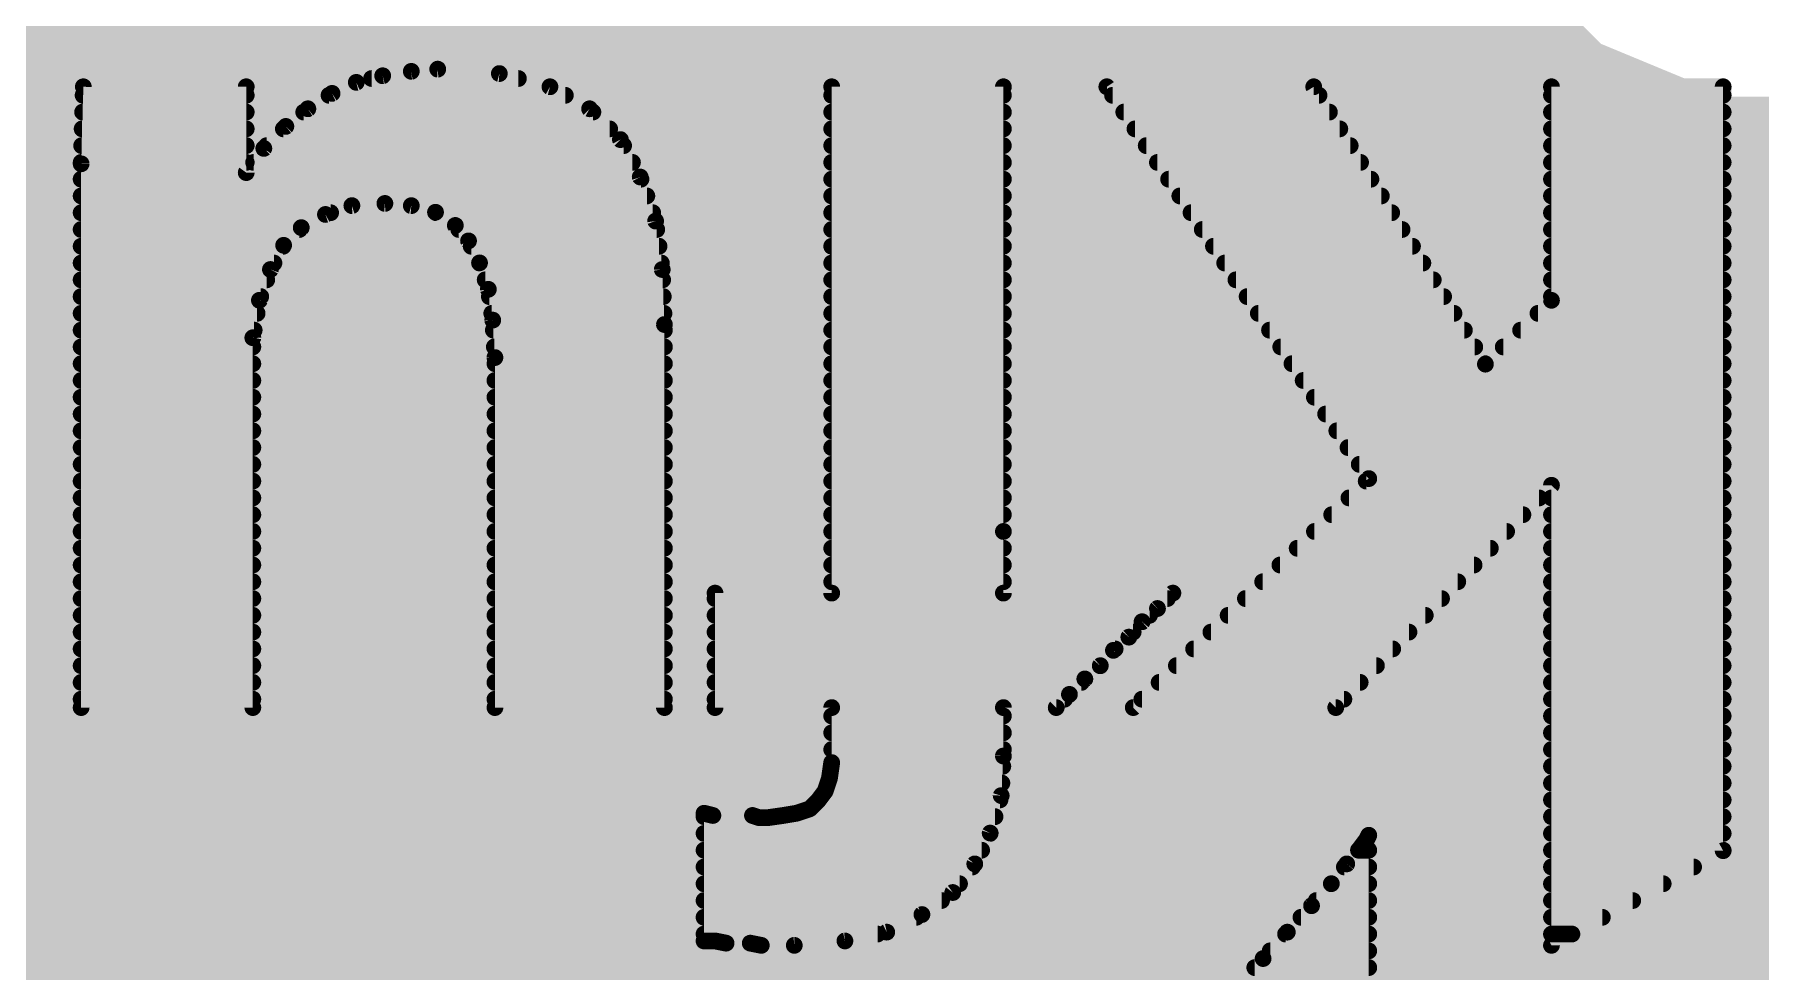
# Model space of a CAD drawing. Extents: x -16.5 to 33.1, y -17.8 to 72.5.
# Drawn here: x 8.5 to 16.34, y 9.94 to 14.2 of the extents above; entities that cross this region are included whole.
import ezdxf

# ---------------------------------------------------------------- set-up
doc = ezdxf.new("R2010")
doc.units = 0
doc.layers.add('1', color=22, linetype='CONTINUOUS')
doc.layers.add('21', color=7, linetype='CONTINUOUS')

msp = doc.modelspace()

# ---------------------------------------------------------------- linework, layer by layer
at = {"layer": '1', "const_width": 0.254}
for points in [[(15.0619, 14.5264), (15.5424, 14.0459)], [(6.6067, 14.224), (15.3643, 14.224)], [(15.5424, 14.0459), (16.1702, 13.7858)], [(6.2453, 13.97), (15.7256, 13.97)], [(16.1702, 13.7858), (16.8498, 13.7858)], [(0.5334, 13.716), (32.4866, 13.716)], [(0.5334, 13.462), (32.4866, 13.462)], [(0.5334, 13.208), (32.4866, 13.208)], [(0.5334, 12.954), (32.4866, 12.954)], [(0.5334, 12.7), (32.4866, 12.7)], [(0.5334, 12.446), (32.4866, 12.446)], [(0.5334, 12.192), (32.4866, 12.192)], [(0.5334, 11.938), (32.4866, 11.938)], [(0.5334, 11.684), (32.4866, 11.684)], [(0.5334, 11.43), (32.4866, 11.43)], [(0.5334, 11.176), (32.4866, 11.176)], [(0.5334, 10.922), (32.4866, 10.922)], [(0.5334, 10.668), (32.4866, 10.668)], [(0.5334, 10.414), (32.4866, 10.414)], [(0.5334, 10.16), (32.4866, 10.16)], [(0.5334, 9.906), (32.4866, 9.906)]]:
    msp.add_lwpolyline(points, dxfattribs=at)
at = {"layer": '1', "const_width": 0.127}
for points in [[(15.3643, 14.1605, 1), (15.3643, 14.2875)], [(15.5667, 14.1046, 1), (15.5181, 13.9872)], [(15.4975, 14.001, 1), (15.5873, 14.0908)], [(15.7256, 13.9065, 1), (15.7256, 14.0335)], [(16.1702, 13.8493, 1), (16.1702, 13.7224)], [(16.1459, 13.7272, 1), (16.1945, 13.8445)]]:
    msp.add_lwpolyline(points, format="xyb", dxfattribs=at)
at = {"layer": '21', "const_width": 0.0762}
for points in [[(9.9605, 13.978), (10.0805, 14.008)], [(10.0805, 14.008), (10.2105, 14.028)], [(10.2105, 14.028), (10.3305, 14.038)], [(10.3305, 14.038), (10.6105, 14.018)], [(10.6105, 14.018), (10.8405, 13.958)], [(8.7105, 13.608), (8.7205, 13.958)], [(8.7205, 13.958), (9.4605, 13.958)], [(9.4605, 13.958), (9.4605, 13.568)], [(9.7405, 13.858), (9.8505, 13.928)], [(9.8505, 13.928), (9.9605, 13.978)], [(10.6971, 13.9954), (10.0301, 13.9954)], [(10.8405, 13.958), (11.0205, 13.858)], [(12.1205, 11.658), (12.1205, 13.958)], [(12.1205, 13.958), (12.9005, 13.958)], [(12.9005, 13.958), (12.9005, 11.938)], [(14.5605, 12.178), (13.3705, 13.958)], [(13.3705, 13.958), (14.3105, 13.958)], [(14.3105, 13.958), (15.0905, 12.698)], [(15.3905, 12.988), (15.3905, 13.958)], [(15.3905, 13.958), (16.1705, 13.958)], [(16.1705, 13.958), (16.1705, 10.488)], [(9.4605, 13.843), (8.7172, 13.843)], [(9.4605, 13.9192), (8.7194, 13.9192)], [(9.6405, 13.778), (9.7405, 13.858)], [(11.0355, 13.843), (9.7218, 13.843)], [(10.9103, 13.9192), (9.8367, 13.9192)], [(11.0205, 13.858), (11.1605, 13.718)], [(12.9005, 13.9192), (12.1205, 13.9192)], [(12.9005, 13.843), (12.1205, 13.843)], [(14.3345, 13.9192), (13.3964, 13.9192)], [(14.3817, 13.843), (13.4474, 13.843)], [(16.1705, 13.9192), (15.3905, 13.9192)], [(16.1705, 13.843), (15.3905, 13.843)], [(9.4605, 13.7668), (8.715, 13.7668)], [(9.5405, 13.678), (9.6405, 13.778)], [(11.1117, 13.7668), (9.6293, 13.7668)], [(12.9005, 13.7668), (12.1205, 13.7668)], [(14.4289, 13.7668), (13.4983, 13.7668)], [(16.1705, 13.7668), (15.3905, 13.7668)], [(9.4605, 13.6906), (8.7129, 13.6906)], [(11.175, 13.6906), (9.5531, 13.6906)], [(11.1605, 13.718), (11.2505, 13.548)], [(12.9005, 13.6906), (12.1205, 13.6906)], [(14.476, 13.6906), (13.5493, 13.6906)], [(16.1705, 13.6906), (15.3905, 13.6906)], [(8.7105, 11.138), (8.7105, 13.608)], [(9.4605, 13.6144), (8.7107, 13.6144)], [(9.4605, 13.568), (9.5405, 13.678)], [(11.2153, 13.6144), (9.4942, 13.6144)], [(12.9005, 13.6144), (12.1205, 13.6144)], [(14.5232, 13.6144), (13.6002, 13.6144)], [(16.1705, 13.6144), (15.3905, 13.6144)], [(11.2539, 13.5382), (8.7105, 13.5382)], [(11.2505, 13.548), (11.3205, 13.348)], [(12.9005, 13.5382), (12.1205, 13.5382)], [(14.5704, 13.5382), (13.6512, 13.5382)], [(16.1705, 13.5382), (15.3905, 13.5382)], [(11.2806, 13.462), (8.7105, 13.462)], [(12.9005, 13.462), (12.1205, 13.462)], [(14.6175, 13.462), (13.7021, 13.462)], [(16.1705, 13.462), (15.3905, 13.462)], [(9.8439, 13.3858), (8.7105, 13.3858)], [(9.8205, 13.378), (9.7105, 13.318)], [(9.9405, 13.418), (9.8205, 13.378)], [(10.0905, 13.428), (9.9405, 13.418)], [(10.2105, 13.418), (10.0905, 13.428)], [(10.3205, 13.388), (10.2105, 13.418)], [(10.4105, 13.328), (10.3205, 13.388)], [(11.3073, 13.3858), (10.3238, 13.3858)], [(12.9005, 13.3858), (12.1205, 13.3858)], [(14.6647, 13.3858), (13.753, 13.3858)], [(16.1705, 13.3858), (15.3905, 13.3858)], [(9.7021, 13.3096), (8.7105, 13.3096)], [(9.7105, 13.318), (9.6305, 13.238)], [(10.4705, 13.258), (10.4105, 13.328)], [(11.3257, 13.3096), (10.4263, 13.3096)], [(11.3205, 13.348), (11.3505, 13.128)], [(12.9005, 13.3096), (12.1205, 13.3096)], [(14.7119, 13.3096), (13.804, 13.3096)], [(16.1705, 13.3096), (15.3905, 13.3096)], [(9.628, 13.2334), (8.7105, 13.2334)], [(9.6305, 13.238), (9.5705, 13.128)], [(10.5205, 13.158), (10.4705, 13.258)], [(11.3361, 13.2334), (10.4828, 13.2334)], [(12.9005, 13.2334), (12.1205, 13.2334)], [(14.7591, 13.2334), (13.8549, 13.2334)], [(16.1705, 13.2334), (15.3905, 13.2334)], [(9.5864, 13.1572), (8.7105, 13.1572)], [(10.5605, 13.038), (10.5205, 13.158)], [(11.3465, 13.1572), (10.5208, 13.1572)], [(12.9005, 13.1572), (12.1205, 13.1572)], [(14.8062, 13.1572), (13.9059, 13.1572)], [(16.1705, 13.1572), (15.3905, 13.1572)], [(9.5537, 13.081), (8.7105, 13.081)], [(9.5705, 13.128), (9.5205, 12.988)], [(11.3524, 13.081), (10.5462, 13.081)], [(11.3505, 13.128), (11.3605, 12.878)], [(12.9005, 13.081), (12.1205, 13.081)], [(14.8534, 13.081), (13.9568, 13.081)], [(16.1705, 13.081), (15.3905, 13.081)], [(9.5265, 13.0048), (8.7105, 13.0048)], [(9.5205, 12.988), (9.4905, 12.818)], [(10.5805, 12.898), (10.5605, 13.038)], [(11.3554, 13.0048), (10.5652, 13.0048)], [(12.9005, 13.0048), (12.1205, 13.0048)], [(14.9006, 13.0048), (14.0078, 13.0048)], [(15.0905, 12.698), (15.3905, 12.988)], [(16.1705, 13.0048), (15.3905, 13.0048)], [(9.51, 12.9286), (8.7105, 12.9286)], [(11.3585, 12.9286), (10.5761, 12.9286)], [(12.9005, 12.9286), (12.1205, 12.9286)], [(14.9477, 12.9286), (14.0587, 12.9286)], [(16.1705, 12.9286), (15.3291, 12.9286)], [(9.4966, 12.8524), (8.7105, 12.8524)], [(10.5905, 12.728), (10.5805, 12.898)], [(11.3605, 12.8524), (10.5832, 12.8524)], [(11.3605, 12.878), (11.3605, 11.138)], [(12.9005, 12.8524), (12.1205, 12.8524)], [(14.9949, 12.8524), (14.1096, 12.8524)], [(16.1705, 12.8524), (15.2502, 12.8524)], [(9.4905, 12.7762), (8.7105, 12.7762)], [(9.4905, 12.818), (9.4905, 11.138)], [(11.3605, 12.7762), (10.5877, 12.7762)], [(12.9005, 12.7762), (12.1205, 12.7762)], [(15.0421, 12.7762), (14.1606, 12.7762)], [(16.1705, 12.7762), (15.1714, 12.7762)], [(9.4905, 12.7), (8.7105, 12.7)], [(10.5905, 11.138), (10.5905, 12.728)], [(11.3605, 12.7), (10.5905, 12.7)], [(12.9005, 12.7), (12.1205, 12.7)], [(15.0893, 12.7), (14.2115, 12.7)], [(16.1705, 12.7), (15.0926, 12.7)], [(9.4905, 12.6238), (8.7105, 12.6238)], [(11.3605, 12.6238), (10.5905, 12.6238)], [(12.9005, 12.6238), (12.1205, 12.6238)], [(16.1705, 12.6238), (14.2625, 12.6238)], [(9.4905, 12.5476), (8.7105, 12.5476)], [(11.3605, 12.5476), (10.5905, 12.5476)], [(12.9005, 12.5476), (12.1205, 12.5476)], [(16.1705, 12.5476), (14.3134, 12.5476)], [(9.4905, 12.4714), (8.7105, 12.4714)], [(11.3605, 12.4714), (10.5905, 12.4714)], [(12.9005, 12.4714), (12.1205, 12.4714)], [(16.1705, 12.4714), (14.3644, 12.4714)], [(9.4905, 12.3952), (8.7105, 12.3952)], [(11.3605, 12.3952), (10.5905, 12.3952)], [(12.9005, 12.3952), (12.1205, 12.3952)], [(16.1705, 12.3952), (14.4153, 12.3952)], [(9.4905, 12.319), (8.7105, 12.319)], [(11.3605, 12.319), (10.5905, 12.319)], [(12.9005, 12.319), (12.1205, 12.319)], [(16.1705, 12.319), (14.4662, 12.319)], [(9.4905, 12.2428), (8.7105, 12.2428)], [(11.3605, 12.2428), (10.5905, 12.2428)], [(12.9005, 12.2428), (12.1205, 12.2428)], [(16.1705, 12.2428), (14.5172, 12.2428)], [(9.4905, 12.1666), (8.7105, 12.1666)], [(11.3605, 12.1666), (10.5905, 12.1666)], [(12.9005, 12.1666), (12.1205, 12.1666)], [(13.4905, 11.138), (14.5605, 12.178)], [(15.3905, 12.148), (14.4105, 11.138)], [(16.1705, 12.1666), (14.5488, 12.1666)], [(15.3905, 10.058), (15.3905, 12.148)], [(9.4905, 12.0904), (8.7105, 12.0904)], [(11.3605, 12.0904), (10.5905, 12.0904)], [(12.9005, 12.0904), (12.1205, 12.0904)], [(15.3346, 12.0904), (14.4704, 12.0904)], [(16.1705, 12.0904), (15.3905, 12.0904)], [(9.4905, 12.0142), (8.7105, 12.0142)], [(11.3605, 12.0142), (10.5905, 12.0142)], [(12.9005, 12.0142), (12.1205, 12.0142)], [(15.2607, 12.0142), (14.392, 12.0142)], [(16.1705, 12.0142), (15.3905, 12.0142)], [(9.4905, 11.938), (8.7105, 11.938)], [(11.3605, 11.938), (10.5905, 11.938)], [(12.9005, 11.938), (12.1205, 11.938)], [(12.9005, 11.938), (12.9005, 11.658)], [(15.1867, 11.938), (14.3136, 11.938)], [(16.1705, 11.938), (15.3905, 11.938)], [(9.4905, 11.8618), (8.7105, 11.8618)], [(11.3605, 11.8618), (10.5905, 11.8618)], [(12.9005, 11.8618), (12.1205, 11.8618)], [(15.1128, 11.8618), (14.2352, 11.8618)], [(16.1705, 11.8618), (15.3905, 11.8618)], [(9.4905, 11.7856), (8.7105, 11.7856)], [(11.3605, 11.7856), (10.5905, 11.7856)], [(12.9005, 11.7856), (12.1205, 11.7856)], [(15.0389, 11.7856), (14.1568, 11.7856)], [(16.1705, 11.7856), (15.3905, 11.7856)], [(9.4905, 11.7094), (8.7105, 11.7094)], [(11.3605, 11.7094), (10.5905, 11.7094)], [(11.5905, 11.138), (11.5905, 11.658)], [(11.5905, 11.658), (12.1205, 11.658)], [(12.9005, 11.7094), (12.1205, 11.7094)], [(12.9005, 11.658), (13.6705, 11.658)], [(13.6705, 11.658), (13.6005, 11.588)], [(14.9649, 11.7094), (14.0784, 11.7094)], [(16.1705, 11.7094), (15.3905, 11.7094)], [(9.4905, 11.6332), (8.7105, 11.6332)], [(11.3605, 11.6332), (10.5905, 11.6332)], [(13.6457, 11.6332), (11.5905, 11.6332)], [(13.6005, 11.588), (13.5305, 11.528)], [(14.891, 11.6332), (14, 11.6332)], [(16.1705, 11.6332), (15.3905, 11.6332)], [(9.4905, 11.557), (8.7105, 11.557)], [(11.3605, 11.557), (10.5905, 11.557)], [(13.5643, 11.557), (11.5905, 11.557)], [(13.5305, 11.528), (13.4705, 11.458)], [(14.8171, 11.557), (13.9216, 11.557)], [(16.1705, 11.557), (15.3905, 11.557)], [(9.4905, 11.4808), (8.7105, 11.4808)], [(11.3605, 11.4808), (10.5905, 11.4808)], [(13.49, 11.4808), (11.5905, 11.4808)], [(13.4705, 11.458), (13.4005, 11.398)], [(14.7431, 11.4808), (13.8432, 11.4808)], [(16.1705, 11.4808), (15.3905, 11.4808)], [(9.4905, 11.4046), (8.7105, 11.4046)], [(11.3605, 11.4046), (10.5905, 11.4046)], [(13.4082, 11.4046), (11.5905, 11.4046)], [(13.4005, 11.398), (13.3405, 11.328)], [(14.6692, 11.4046), (13.7648, 11.4046)], [(16.1705, 11.4046), (15.3905, 11.4046)], [(9.4905, 11.3284), (8.7105, 11.3284)], [(11.3605, 11.3284), (10.5905, 11.3284)], [(13.3408, 11.3284), (11.5905, 11.3284)], [(13.2705, 11.268), (13.2005, 11.198)], [(13.3405, 11.328), (13.2705, 11.268)], [(14.5952, 11.3284), (13.6864, 11.3284)], [(16.1705, 11.3284), (15.3905, 11.3284)], [(9.4905, 11.2522), (8.7105, 11.2522)], [(9.4905, 11.176), (8.7105, 11.176)], [(11.3605, 11.2522), (10.5905, 11.2522)], [(11.3605, 11.176), (10.5905, 11.176)], [(13.2547, 11.2522), (11.5905, 11.2522)], [(13.1785, 11.176), (11.5905, 11.176)], [(13.2005, 11.198), (13.1405, 11.138)], [(14.4474, 11.176), (13.5296, 11.176)], [(14.5213, 11.2522), (13.608, 11.2522)], [(16.1705, 11.2522), (15.3905, 11.2522)], [(16.1705, 11.176), (15.3905, 11.176)], [(9.4905, 11.138), (8.7105, 11.138)], [(11.3605, 11.138), (10.5905, 11.138)], [(12.1205, 11.138), (11.5905, 11.138)], [(12.1205, 10.888), (12.1205, 11.138)], [(12.9005, 11.0998), (12.1205, 11.0998)], [(13.1405, 11.138), (12.9005, 11.138)], [(12.9005, 11.138), (12.9005, 10.918)], [(14.4105, 11.138), (13.4905, 11.138)], [(16.1705, 11.0998), (15.3905, 11.0998)], [(12.9005, 11.0236), (12.1205, 11.0236)], [(16.1705, 11.0236), (15.3905, 11.0236)], [(12.9005, 10.9474), (12.1205, 10.9474)], [(16.1705, 10.9474), (15.3905, 10.9474)], [(12.1105, 10.818), (12.1205, 10.888)], [(12.8979, 10.8712), (12.1181, 10.8712)], [(12.9005, 10.918), (12.8905, 10.738)], [(16.1705, 10.8712), (15.3905, 10.8712)], [(12.0905, 10.758), (12.1105, 10.818)], [(12.8937, 10.795), (12.1028, 10.795)], [(16.1705, 10.795), (15.3905, 10.795)], [(12.0205, 10.678), (12.0605, 10.718)], [(12.0605, 10.718), (12.0905, 10.758)], [(12.8849, 10.7188), (12.0611, 10.7188)], [(12.8905, 10.738), (12.8405, 10.568)], [(16.1705, 10.7188), (15.3905, 10.7188)], [(11.5405, 10.078), (11.5405, 10.658)], [(11.5405, 10.658), (11.5805, 10.648)], [(11.7767, 10.6426), (11.5405, 10.6426)], [(11.5805, 10.648), (11.7605, 10.648)], [(11.7605, 10.648), (11.7905, 10.638)], [(11.7905, 10.638), (11.8305, 10.638)], [(11.8305, 10.638), (11.9005, 10.648)], [(12.8624, 10.6426), (11.8627, 10.6426)], [(11.9005, 10.648), (11.9605, 10.658)], [(11.9605, 10.658), (12.0205, 10.678)], [(16.1705, 10.6426), (15.3905, 10.6426)], [(12.8397, 10.5664), (11.5405, 10.5664)], [(12.8405, 10.568), (12.7705, 10.428)], [(14.5605, 10.558), (14.5505, 10.538)], [(14.5605, 7.798), (14.5605, 10.558)], [(16.1705, 10.5664), (15.3905, 10.5664)], [(12.8016, 10.4902), (11.5405, 10.4902)], [(14.5205, 10.498), (14.4605, 10.428)], [(14.5605, 10.4902), (14.5138, 10.4902)], [(14.5505, 10.538), (14.5205, 10.498)], [(16.1705, 10.4902), (15.3905, 10.4902)], [(16.1705, 10.488), (15.3905, 10.058)], [(12.7597, 10.414), (11.5405, 10.414)], [(12.7705, 10.428), (12.6705, 10.298)], [(14.4605, 10.428), (14.3905, 10.338)], [(14.5605, 10.414), (14.4496, 10.414)], [(16.0363, 10.414), (15.3905, 10.414)], [(12.7011, 10.3378), (11.5405, 10.3378)], [(14.3905, 10.338), (14.3005, 10.238)], [(14.5605, 10.3378), (14.3903, 10.3378)], [(15.898, 10.3378), (15.3905, 10.3378)], [(12.6195, 10.2616), (11.5405, 10.2616)], [(12.6705, 10.298), (12.5305, 10.198)], [(14.3005, 10.238), (14.1905, 10.118)], [(14.5605, 10.2616), (14.3217, 10.2616)], [(15.7598, 10.2616), (15.3905, 10.2616)], [(12.5053, 10.1854), (11.5405, 10.1854)], [(12.5305, 10.198), (12.3705, 10.118)], [(14.5605, 10.1854), (14.2523, 10.1854)], [(15.6216, 10.1854), (15.3905, 10.1854)], [(12.3287, 10.1092), (11.5405, 10.1092)], [(11.5905, 10.078), (11.5405, 10.078)], [(11.6405, 10.068), (11.5905, 10.078)], [(12.1805, 10.078), (11.9505, 10.058)], [(12.3705, 10.118), (12.1805, 10.078)], [(14.1905, 10.118), (14.0805, 9.998)], [(14.5605, 10.1092), (14.1824, 10.1092)], [(15.4834, 10.1092), (15.3905, 10.1092)], [(11.7505, 10.068), (11.6405, 10.068)], [(11.8005, 10.058), (11.7505, 10.068)], [(11.9505, 10.058), (11.8005, 10.058)], [(14.5605, 10.033), (14.1126, 10.033)], [(14.0805, 9.998), (13.9605, 9.868)], [(14.5605, 9.9568), (14.0425, 9.9568)]]:
    msp.add_lwpolyline(points, dxfattribs=at)
at = {"layer": '21', "const_width": 0.0381}
for points in [[(10.0776, 14.0268, 1), (10.0834, 13.9892)], [(10.0851, 13.9895, 1), (10.0759, 14.0265)], [(10.2089, 14.047, 1), (10.2121, 14.009)], [(10.2134, 14.0092, 1), (10.2076, 14.0468)], [(10.3319, 14.057, 1), (10.3291, 14.019)], [(10.3321, 14.019, 1), (10.3289, 14.057)], [(10.6153, 14.0364, 1), (10.6057, 13.9996)], [(10.6091, 13.999, 1), (10.6119, 14.037)], [(8.7205, 13.9771, 1), (8.7205, 13.939)], [(8.7395, 13.9575, 1), (8.7015, 13.9585)], [(9.4795, 13.958, 1), (9.4414, 13.958)], [(9.4605, 13.939, 1), (9.4605, 13.9771)], [(9.8426, 13.9453, 1), (9.8584, 13.9107)], [(9.8607, 13.9119, 1), (9.8403, 13.9441)], [(9.9559, 13.9965, 1), (9.9651, 13.9595)], [(9.9684, 13.9607, 1), (9.9526, 13.9953)], [(10.0301, 14.0145, 1), (10.0301, 13.9764)], [(10.6971, 13.9764, 1), (10.6971, 14.0145)], [(10.8498, 13.9747, 1), (10.8312, 13.9413)], [(10.8357, 13.9396, 1), (10.8453, 13.9764)], [(12.1395, 13.958, 1), (12.1014, 13.958)], [(12.1205, 13.9771, 1), (12.1205, 13.939)], [(12.9196, 13.958, 1), (12.8815, 13.958)], [(12.9005, 13.939, 1), (12.9005, 13.9771)], [(13.3705, 13.9771, 1), (13.3705, 13.939)], [(13.3863, 13.9686, 1), (13.3547, 13.9474)], [(14.3267, 13.968, 1), (14.2943, 13.948)], [(14.3105, 13.939, 1), (14.3105, 13.9771)], [(15.3905, 13.9771, 1), (15.3905, 13.939)], [(15.4096, 13.958, 1), (15.3715, 13.958)], [(16.1896, 13.958, 1), (16.1515, 13.958)], [(16.1705, 13.939, 1), (16.1705, 13.9771)], [(8.7172, 13.862, 1), (8.7172, 13.8239)], [(8.7194, 13.9383, 1), (8.7194, 13.9002)], [(9.4605, 13.9002, 1), (9.4605, 13.9383)], [(9.4605, 13.8239, 1), (9.4605, 13.862)], [(9.7218, 13.862, 1), (9.7218, 13.8239)], [(9.7303, 13.8741, 1), (9.7507, 13.8419)], [(9.7524, 13.8431, 1), (9.7286, 13.8729)], [(9.8367, 13.9383, 1), (9.8367, 13.9002)], [(10.9103, 13.9002, 1), (10.9103, 13.9383)], [(11.034, 13.8715, 1), (11.007, 13.8445)], [(11.0112, 13.8413, 1), (11.0298, 13.8747)], [(11.0355, 13.8239, 1), (11.0355, 13.862)], [(12.1205, 13.9383, 1), (12.1205, 13.9002)], [(12.1205, 13.862, 1), (12.1205, 13.8239)], [(12.9005, 13.9002, 1), (12.9005, 13.9383)], [(12.9005, 13.8239, 1), (12.9005, 13.862)], [(13.3964, 13.9383, 1), (13.3964, 13.9002)], [(13.4474, 13.862, 1), (13.4474, 13.8239)], [(14.3345, 13.9002, 1), (14.3345, 13.9383)], [(14.3817, 13.8239, 1), (14.3817, 13.862)], [(15.3905, 13.9383, 1), (15.3905, 13.9002)], [(15.3905, 13.862, 1), (15.3905, 13.8239)], [(16.1705, 13.9002, 1), (16.1705, 13.9383)], [(16.1705, 13.8239, 1), (16.1705, 13.862)], [(8.715, 13.7858, 1), (8.715, 13.7477)], [(9.4605, 13.7477, 1), (9.4605, 13.7858)], [(9.6293, 13.7858, 1), (9.6293, 13.7477)], [(9.6286, 13.7929, 1), (9.6524, 13.7631)], [(9.654, 13.7645, 1), (9.627, 13.7915)], [(11.1117, 13.7477, 1), (11.1117, 13.7858)], [(12.1205, 13.7858, 1), (12.1205, 13.7477)], [(12.9005, 13.7477, 1), (12.9005, 13.7858)], [(13.4983, 13.7858, 1), (13.4983, 13.7477)], [(14.4289, 13.7477, 1), (14.4289, 13.7858)], [(15.3905, 13.7858, 1), (15.3905, 13.7477)], [(16.1705, 13.7477, 1), (16.1705, 13.7858)], [(8.7129, 13.7096, 1), (8.7129, 13.6715)], [(9.4605, 13.6715, 1), (9.4605, 13.7096)], [(9.5531, 13.7096, 1), (9.5531, 13.6715)], [(11.1773, 13.7269, 1), (11.1437, 13.7091)], [(11.147, 13.7045, 1), (11.174, 13.7315)], [(11.175, 13.6715, 1), (11.175, 13.7096)], [(12.1205, 13.7096, 1), (12.1205, 13.6715)], [(12.9005, 13.6715, 1), (12.9005, 13.7096)], [(13.5493, 13.7096, 1), (13.5493, 13.6715)], [(14.476, 13.6715, 1), (14.476, 13.7096)], [(15.3905, 13.7096, 1), (15.3905, 13.6715)], [(16.1705, 13.6715, 1), (16.1705, 13.7096)], [(8.7295, 13.608, 1), (8.6914, 13.608)], [(8.7107, 13.6334, 1), (8.7107, 13.5953)], [(9.4605, 13.5953, 1), (9.4605, 13.6334)], [(9.4942, 13.6334, 1), (9.4942, 13.5953)], [(9.527, 13.6915, 1), (9.554, 13.6645)], [(9.5559, 13.6668, 1), (9.5251, 13.6892)], [(11.2153, 13.5953, 1), (11.2153, 13.6334)], [(12.1205, 13.6334, 1), (12.1205, 13.5953)], [(12.9005, 13.5953, 1), (12.9005, 13.6334)], [(13.6002, 13.6334, 1), (13.6002, 13.5953)], [(14.5232, 13.5953, 1), (14.5232, 13.6334)], [(15.3905, 13.6334, 1), (15.3905, 13.5953)], [(16.1705, 13.5953, 1), (16.1705, 13.6334)], [(8.6915, 13.6085, 1), (8.7295, 13.6075)], [(8.7105, 13.5572, 1), (8.7105, 13.5191)], [(9.4414, 13.568, 1), (9.4795, 13.568)], [(9.4451, 13.5792, 1), (9.4759, 13.5568)], [(11.2685, 13.5543, 1), (11.2325, 13.5417)], [(11.2337, 13.5391, 1), (11.2673, 13.5569)], [(11.2539, 13.5191, 1), (11.2539, 13.5572)], [(12.1205, 13.5572, 1), (12.1205, 13.5191)], [(12.9005, 13.5191, 1), (12.9005, 13.5572)], [(13.6512, 13.5572, 1), (13.6512, 13.5191)], [(14.5704, 13.5191, 1), (14.5704, 13.5572)], [(15.3905, 13.5572, 1), (15.3905, 13.5191)], [(16.1705, 13.5191, 1), (16.1705, 13.5572)], [(8.7105, 13.4811, 1), (8.7105, 13.443)], [(11.2806, 13.443, 1), (11.2806, 13.4811)], [(12.1205, 13.4811, 1), (12.1205, 13.443)], [(12.9005, 13.443, 1), (12.9005, 13.4811)], [(13.7021, 13.4811, 1), (13.7021, 13.443)], [(14.6175, 13.443, 1), (14.6175, 13.4811)], [(15.3905, 13.4811, 1), (15.3905, 13.443)], [(16.1705, 13.443, 1), (16.1705, 13.4811)], [(8.7105, 13.4049, 1), (8.7105, 13.3668)], [(9.8145, 13.3961, 1), (9.8265, 13.3599)], [(9.8296, 13.3613, 1), (9.8114, 13.3947)], [(9.8439, 13.3668, 1), (9.8439, 13.4049)], [(9.9392, 13.437, 1), (9.9418, 13.399)], [(9.9465, 13.3999, 1), (9.9345, 13.4361)], [(10.0921, 13.447, 1), (10.0889, 13.409)], [(10.0918, 13.409, 1), (10.0892, 13.447)], [(10.2155, 13.4364, 1), (10.2055, 13.3996)], [(10.2089, 13.399, 1), (10.2121, 13.437)], [(10.3311, 13.4039, 1), (10.3099, 13.3721)], [(10.3238, 13.4049, 1), (10.3238, 13.3668)], [(10.3155, 13.3696, 1), (10.3255, 13.4064)], [(11.3073, 13.3668, 1), (11.3073, 13.4049)], [(12.1205, 13.4049, 1), (12.1205, 13.3668)], [(12.9005, 13.3668, 1), (12.9005, 13.4049)], [(13.753, 13.4049, 1), (13.753, 13.3668)], [(14.6647, 13.3668, 1), (14.6647, 13.4049)], [(15.3905, 13.4049, 1), (15.3905, 13.3668)], [(16.1705, 13.3668, 1), (16.1705, 13.4049)], [(8.7105, 13.3287, 1), (8.7105, 13.2906)], [(9.7014, 13.3347, 1), (9.7196, 13.3013)], [(9.724, 13.3045, 1), (9.697, 13.3315)], [(9.7021, 13.2906, 1), (9.7021, 13.3287)], [(10.425, 13.3404, 1), (10.396, 13.3156)], [(10.3999, 13.3121, 1), (10.4211, 13.3439)], [(10.4263, 13.3287, 1), (10.4263, 13.2906)], [(11.3394, 13.3506, 1), (11.3016, 13.3454)], [(11.3025, 13.3417, 1), (11.3385, 13.3543)], [(11.3257, 13.2906, 1), (11.3257, 13.3287)], [(12.1205, 13.3287, 1), (12.1205, 13.2906)], [(12.9005, 13.2906, 1), (12.9005, 13.3287)], [(13.804, 13.3287, 1), (13.804, 13.2906)], [(14.7119, 13.2906, 1), (14.7119, 13.3287)], [(15.3905, 13.3287, 1), (15.3905, 13.2906)], [(16.1705, 13.2906, 1), (16.1705, 13.3287)], [(8.7105, 13.2525, 1), (8.7105, 13.2144)], [(9.617, 13.2515, 1), (9.644, 13.2245)], [(9.6472, 13.2289, 1), (9.6138, 13.2471)], [(9.628, 13.2144, 1), (9.628, 13.2525)], [(10.4875, 13.2665, 1), (10.4535, 13.2495)], [(10.456, 13.2456, 1), (10.485, 13.2704)], [(10.4828, 13.2525, 1), (10.4828, 13.2144)], [(11.3361, 13.2144, 1), (11.3361, 13.2525)], [(12.1205, 13.2525, 1), (12.1205, 13.2144)], [(12.9005, 13.2144, 1), (12.9005, 13.2525)], [(13.8549, 13.2525, 1), (13.8549, 13.2144)], [(14.7591, 13.2144, 1), (14.7591, 13.2525)], [(15.3905, 13.2525, 1), (15.3905, 13.2144)], [(16.1705, 13.2144, 1), (16.1705, 13.2525)], [(8.7105, 13.1763, 1), (8.7105, 13.1382)], [(9.5864, 13.1382, 1), (9.5864, 13.1763)], [(10.5386, 13.164, 1), (10.5024, 13.152)], [(10.5208, 13.1763, 1), (10.5208, 13.1382)], [(10.5035, 13.1495, 1), (10.5375, 13.1665)], [(11.3465, 13.1382, 1), (11.3465, 13.1763)], [(12.1205, 13.1763, 1), (12.1205, 13.1382)], [(12.9005, 13.1382, 1), (12.9005, 13.1763)], [(13.9059, 13.1763, 1), (13.9059, 13.1382)], [(14.8062, 13.1382, 1), (14.8062, 13.1763)], [(15.3905, 13.1763, 1), (15.3905, 13.1382)], [(16.1705, 13.1382, 1), (16.1705, 13.1763)], [(8.7105, 13.1001, 1), (8.7105, 13.062)], [(9.5538, 13.1371, 1), (9.5872, 13.1189)], [(9.5884, 13.1216, 1), (9.5526, 13.1344)], [(9.5537, 13.062, 1), (9.5537, 13.1001)], [(10.5462, 13.1001, 1), (10.5462, 13.062)], [(11.3695, 13.1288, 1), (11.3315, 13.1272)], [(11.3316, 13.1254, 1), (11.3694, 13.1306)], [(11.3524, 13.062, 1), (11.3524, 13.1001)], [(12.1205, 13.1001, 1), (12.1205, 13.062)], [(12.9005, 13.062, 1), (12.9005, 13.1001)], [(13.9568, 13.1001, 1), (13.9568, 13.062)], [(14.8534, 13.062, 1), (14.8534, 13.1001)], [(15.3905, 13.1001, 1), (15.3905, 13.062)], [(16.1705, 13.062, 1), (16.1705, 13.1001)], [(8.7105, 13.0239, 1), (8.7105, 12.9858)], [(9.5393, 12.9847, 1), (9.5017, 12.9913)], [(9.5265, 12.9858, 1), (9.5265, 13.0239)], [(10.5794, 13.0407, 1), (10.5416, 13.0353)], [(10.5424, 13.032, 1), (10.5786, 13.044)], [(10.5652, 13.0239, 1), (10.5652, 12.9858)], [(11.3554, 12.9858, 1), (11.3554, 13.0239)], [(12.1205, 13.0239, 1), (12.1205, 12.9858)], [(12.9005, 12.9858, 1), (12.9005, 13.0239)], [(14.0078, 13.0239, 1), (14.0078, 12.9858)], [(14.9006, 12.9858, 1), (14.9006, 13.0239)], [(15.3905, 13.0239, 1), (15.3905, 12.9858)], [(15.4037, 12.9743, 1), (15.3773, 13.0017)], [(16.1705, 12.9858, 1), (16.1705, 13.0239)], [(8.7105, 12.9477, 1), (8.7105, 12.9096)], [(9.5026, 12.9944, 1), (9.5384, 12.9816)], [(9.51, 12.9096, 1), (9.51, 12.9477)], [(10.5761, 12.9477, 1), (10.5761, 12.9096)], [(11.3585, 12.9096, 1), (11.3585, 12.9477)], [(12.1205, 12.9477, 1), (12.1205, 12.9096)], [(12.9005, 12.9096, 1), (12.9005, 12.9477)], [(14.0587, 12.9477, 1), (14.0587, 12.9096)], [(14.9477, 12.9096, 1), (14.9477, 12.9477)], [(15.3291, 12.9477, 1), (15.3291, 12.9096)], [(15.3715, 12.988, 1), (15.4096, 12.988)], [(16.1705, 12.9096, 1), (16.1705, 12.9477)], [(8.7105, 12.8715, 1), (8.7105, 12.8334)], [(9.4966, 12.8334, 1), (9.4966, 12.8715)], [(10.5995, 12.8991, 1), (10.5615, 12.8969)], [(10.5616, 12.8953, 1), (10.5994, 12.9007)], [(10.5832, 12.8715, 1), (10.5832, 12.8334)], [(11.3796, 12.878, 1), (11.3415, 12.878)], [(11.3415, 12.8772, 1), (11.3795, 12.8788)], [(11.3605, 12.8334, 1), (11.3605, 12.8715)], [(12.1205, 12.8715, 1), (12.1205, 12.8334)], [(12.9005, 12.8334, 1), (12.9005, 12.8715)], [(14.1096, 12.8715, 1), (14.1096, 12.8334)], [(14.9949, 12.8334, 1), (14.9949, 12.8715)], [(15.2502, 12.8715, 1), (15.2502, 12.8334)], [(16.1705, 12.8334, 1), (16.1705, 12.8715)], [(8.7105, 12.7953, 1), (8.7105, 12.7572)], [(9.4717, 12.8213, 1), (9.5093, 12.8147)], [(9.5096, 12.818, 1), (9.4715, 12.818)], [(9.4905, 12.7572, 1), (9.4905, 12.7953)], [(10.5877, 12.7953, 1), (10.5877, 12.7572)], [(11.3605, 12.7572, 1), (11.3605, 12.7953)], [(12.1205, 12.7953, 1), (12.1205, 12.7572)], [(12.9005, 12.7572, 1), (12.9005, 12.7953)], [(14.1606, 12.7953, 1), (14.1606, 12.7572)], [(15.0421, 12.7572, 1), (15.0421, 12.7953)], [(15.1714, 12.7953, 1), (15.1714, 12.7572)], [(16.1705, 12.7572, 1), (16.1705, 12.7953)], [(8.7105, 12.7191, 1), (8.7105, 12.681)], [(9.4905, 12.681, 1), (9.4905, 12.7191)], [(10.5905, 12.7191, 1), (10.5905, 12.681)], [(10.6096, 12.728, 1), (10.5715, 12.728)], [(10.5715, 12.7269, 1), (10.6095, 12.7291)], [(11.3605, 12.681, 1), (11.3605, 12.7191)], [(12.1205, 12.7191, 1), (12.1205, 12.681)], [(12.9005, 12.681, 1), (12.9005, 12.7191)], [(14.2115, 12.7191, 1), (14.2115, 12.681)], [(15.0773, 12.7117, 1), (15.1037, 12.6843)], [(15.0926, 12.7191, 1), (15.0926, 12.681)], [(15.0743, 12.688, 1), (15.1067, 12.708)], [(15.0893, 12.681, 1), (15.0893, 12.7191)], [(16.1705, 12.681, 1), (16.1705, 12.7191)], [(8.7105, 12.6429, 1), (8.7105, 12.6048)], [(9.4905, 12.6048, 1), (9.4905, 12.6429)], [(10.5905, 12.6429, 1), (10.5905, 12.6048)], [(11.3605, 12.6048, 1), (11.3605, 12.6429)], [(12.1205, 12.6429, 1), (12.1205, 12.6048)], [(12.9005, 12.6048, 1), (12.9005, 12.6429)], [(14.2625, 12.6429, 1), (14.2625, 12.6048)], [(16.1705, 12.6048, 1), (16.1705, 12.6429)], [(8.7105, 12.5667, 1), (8.7105, 12.5286)], [(9.4905, 12.5286, 1), (9.4905, 12.5667)], [(10.5905, 12.5667, 1), (10.5905, 12.5286)], [(11.3605, 12.5286, 1), (11.3605, 12.5667)], [(12.1205, 12.5667, 1), (12.1205, 12.5286)], [(12.9005, 12.5286, 1), (12.9005, 12.5667)], [(14.3134, 12.5667, 1), (14.3134, 12.5286)], [(16.1705, 12.5286, 1), (16.1705, 12.5667)], [(8.7105, 12.4905, 1), (8.7105, 12.4524)], [(9.4905, 12.4524, 1), (9.4905, 12.4905)], [(10.5905, 12.4905, 1), (10.5905, 12.4524)], [(11.3605, 12.4524, 1), (11.3605, 12.4905)], [(12.1205, 12.4905, 1), (12.1205, 12.4524)], [(12.9005, 12.4524, 1), (12.9005, 12.4905)], [(14.3644, 12.4905, 1), (14.3644, 12.4524)], [(16.1705, 12.4524, 1), (16.1705, 12.4905)], [(8.7105, 12.4143, 1), (8.7105, 12.3762)], [(9.4905, 12.3762, 1), (9.4905, 12.4143)], [(10.5905, 12.4143, 1), (10.5905, 12.3762)], [(11.3605, 12.3762, 1), (11.3605, 12.4143)], [(12.1205, 12.4143, 1), (12.1205, 12.3762)], [(12.9005, 12.3762, 1), (12.9005, 12.4143)], [(14.4153, 12.4143, 1), (14.4153, 12.3762)], [(16.1705, 12.3762, 1), (16.1705, 12.4143)], [(8.7105, 12.3381, 1), (8.7105, 12.3)], [(9.4905, 12.3, 1), (9.4905, 12.3381)], [(10.5905, 12.3381, 1), (10.5905, 12.3)], [(11.3605, 12.3, 1), (11.3605, 12.3381)], [(12.1205, 12.3381, 1), (12.1205, 12.3)], [(12.9005, 12.3, 1), (12.9005, 12.3381)], [(14.4662, 12.3381, 1), (14.4662, 12.3)], [(16.1705, 12.3, 1), (16.1705, 12.3381)], [(8.7105, 12.2619, 1), (8.7105, 12.2238)], [(9.4905, 12.2238, 1), (9.4905, 12.2619)], [(10.5905, 12.2619, 1), (10.5905, 12.2238)], [(11.3605, 12.2238, 1), (11.3605, 12.2619)], [(12.1205, 12.2619, 1), (12.1205, 12.2238)], [(12.9005, 12.2238, 1), (12.9005, 12.2619)], [(14.5172, 12.2619, 1), (14.5172, 12.2238)], [(16.1705, 12.2238, 1), (16.1705, 12.2619)], [(8.7105, 12.1857, 1), (8.7105, 12.1476)], [(9.4905, 12.1476, 1), (9.4905, 12.1857)], [(10.5905, 12.1857, 1), (10.5905, 12.1476)], [(11.3605, 12.1476, 1), (11.3605, 12.1857)], [(12.1205, 12.1857, 1), (12.1205, 12.1476)], [(12.9005, 12.1476, 1), (12.9005, 12.1857)], [(14.5488, 12.1857, 1), (14.5488, 12.1476)], [(14.5447, 12.1674, 1), (14.5763, 12.1886)], [(14.5738, 12.1643, 1), (14.5472, 12.1917)], [(15.4096, 12.148, 1), (15.3715, 12.148)], [(15.4042, 12.1347, 1), (15.3768, 12.1613)], [(16.1705, 12.1476, 1), (16.1705, 12.1857)], [(8.7105, 12.1095, 1), (8.7105, 12.0714)], [(9.4905, 12.0714, 1), (9.4905, 12.1095)], [(10.5905, 12.1095, 1), (10.5905, 12.0714)], [(11.3605, 12.0714, 1), (11.3605, 12.1095)], [(12.1205, 12.1095, 1), (12.1205, 12.0714)], [(12.9005, 12.0714, 1), (12.9005, 12.1095)], [(14.4704, 12.1095, 1), (14.4704, 12.0714)], [(15.3346, 12.0714, 1), (15.3346, 12.1095)], [(15.3905, 12.1095, 1), (15.3905, 12.0714)], [(16.1705, 12.0714, 1), (16.1705, 12.1095)], [(8.7105, 12.0333, 1), (8.7105, 11.9952)], [(9.4905, 11.9952, 1), (9.4905, 12.0333)], [(10.5905, 12.0333, 1), (10.5905, 11.9952)], [(11.3605, 11.9952, 1), (11.3605, 12.0333)], [(12.1205, 12.0333, 1), (12.1205, 11.9952)], [(12.9005, 11.9952, 1), (12.9005, 12.0333)], [(14.392, 12.0333, 1), (14.392, 11.9952)], [(15.2607, 11.9952, 1), (15.2607, 12.0333)], [(15.3905, 12.0333, 1), (15.3905, 11.9952)], [(16.1705, 11.9952, 1), (16.1705, 12.0333)], [(8.7105, 11.9571, 1), (8.7105, 11.919)], [(9.4905, 11.919, 1), (9.4905, 11.9571)], [(10.5905, 11.9571, 1), (10.5905, 11.919)], [(11.3605, 11.919, 1), (11.3605, 11.9571)], [(12.1205, 11.9571, 1), (12.1205, 11.919)], [(12.9196, 11.938, 1), (12.8815, 11.938)], [(12.8815, 11.938, 1), (12.9196, 11.938)], [(12.9005, 11.919, 1), (12.9005, 11.9571)], [(14.3136, 11.9571, 1), (14.3136, 11.919)], [(15.1867, 11.919, 1), (15.1867, 11.9571)], [(15.3905, 11.9571, 1), (15.3905, 11.919)], [(16.1705, 11.919, 1), (16.1705, 11.9571)], [(8.7105, 11.8809, 1), (8.7105, 11.8428)], [(9.4905, 11.8428, 1), (9.4905, 11.8809)], [(10.5905, 11.8809, 1), (10.5905, 11.8428)], [(11.3605, 11.8428, 1), (11.3605, 11.8809)], [(12.1205, 11.8809, 1), (12.1205, 11.8428)], [(12.9005, 11.8428, 1), (12.9005, 11.8809)], [(14.2352, 11.8809, 1), (14.2352, 11.8428)], [(15.1128, 11.8428, 1), (15.1128, 11.8809)], [(15.3905, 11.8809, 1), (15.3905, 11.8428)], [(16.1705, 11.8428, 1), (16.1705, 11.8809)], [(8.7105, 11.8047, 1), (8.7105, 11.7666)], [(9.4905, 11.7666, 1), (9.4905, 11.8047)], [(10.5905, 11.8047, 1), (10.5905, 11.7666)], [(11.3605, 11.7666, 1), (11.3605, 11.8047)], [(12.1205, 11.8047, 1), (12.1205, 11.7666)], [(12.9005, 11.7666, 1), (12.9005, 11.8047)], [(14.1568, 11.8047, 1), (14.1568, 11.7666)], [(15.0389, 11.7666, 1), (15.0389, 11.8047)], [(15.3905, 11.8047, 1), (15.3905, 11.7666)], [(16.1705, 11.7666, 1), (16.1705, 11.8047)], [(8.7105, 11.7285, 1), (8.7105, 11.6904)], [(9.4905, 11.6904, 1), (9.4905, 11.7285)], [(10.5905, 11.7285, 1), (10.5905, 11.6904)], [(11.3605, 11.6904, 1), (11.3605, 11.7285)], [(11.5905, 11.6771, 1), (11.5905, 11.639)], [(11.6096, 11.658, 1), (11.5715, 11.658)], [(12.1205, 11.7285, 1), (12.1205, 11.6904)], [(12.1205, 11.639, 1), (12.1205, 11.6771)], [(12.9005, 11.6771, 1), (12.9005, 11.639)], [(12.9005, 11.6904, 1), (12.9005, 11.7285)], [(13.684, 11.6445, 1), (13.657, 11.6715)], [(13.6705, 11.639, 1), (13.6705, 11.6771)], [(14.0784, 11.7285, 1), (14.0784, 11.6904)], [(14.9649, 11.6904, 1), (14.9649, 11.7285)], [(15.3905, 11.7285, 1), (15.3905, 11.6904)], [(16.1705, 11.6904, 1), (16.1705, 11.7285)], [(8.7105, 11.6523, 1), (8.7105, 11.6142)], [(9.4905, 11.6142, 1), (9.4905, 11.6523)], [(10.5905, 11.6523, 1), (10.5905, 11.6142)], [(11.3605, 11.6142, 1), (11.3605, 11.6523)], [(11.5905, 11.6523, 1), (11.5905, 11.6142)], [(12.1014, 11.658, 1), (12.1395, 11.658)], [(12.8815, 11.658, 1), (12.9196, 11.658)], [(13.587, 11.6015, 1), (13.614, 11.5745)], [(13.6129, 11.5735, 1), (13.5881, 11.6025)], [(13.6457, 11.6142, 1), (13.6457, 11.6523)], [(14, 11.6523, 1), (14, 11.6142)], [(14.891, 11.6142, 1), (14.891, 11.6523)], [(15.3905, 11.6523, 1), (15.3905, 11.6142)], [(16.1705, 11.6142, 1), (16.1705, 11.6523)], [(8.7105, 11.5761, 1), (8.7105, 11.538)], [(9.4905, 11.538, 1), (9.4905, 11.5761)], [(10.5905, 11.5761, 1), (10.5905, 11.538)], [(11.3605, 11.538, 1), (11.3605, 11.5761)], [(11.5905, 11.5761, 1), (11.5905, 11.538)], [(13.5181, 11.5425, 1), (13.5429, 11.5135)], [(13.545, 11.5156, 1), (13.516, 11.5404)], [(13.5643, 11.538, 1), (13.5643, 11.5761)], [(13.9216, 11.5761, 1), (13.9216, 11.538)], [(14.8171, 11.538, 1), (14.8171, 11.5761)], [(15.3905, 11.5761, 1), (15.3905, 11.538)], [(16.1705, 11.538, 1), (16.1705, 11.5761)], [(8.7105, 11.4999, 1), (8.7105, 11.4618)], [(9.4905, 11.4618, 1), (9.4905, 11.4999)], [(10.5905, 11.4999, 1), (10.5905, 11.4618)], [(11.3605, 11.4618, 1), (11.3605, 11.4999)], [(11.5905, 11.4999, 1), (11.5905, 11.4618)], [(13.456, 11.4704, 1), (13.485, 11.4456)], [(13.4829, 11.4435, 1), (13.4581, 11.4725)], [(13.49, 11.4618, 1), (13.49, 11.4999)], [(13.8432, 11.4999, 1), (13.8432, 11.4618)], [(14.7431, 11.4618, 1), (14.7431, 11.4999)], [(15.3905, 11.4999, 1), (15.3905, 11.4618)], [(16.1705, 11.4618, 1), (16.1705, 11.4999)], [(8.7105, 11.4237, 1), (8.7105, 11.3856)], [(9.4905, 11.3856, 1), (9.4905, 11.4237)], [(10.5905, 11.4237, 1), (10.5905, 11.3856)], [(11.3605, 11.3856, 1), (11.3605, 11.4237)], [(11.5905, 11.4237, 1), (11.5905, 11.3856)], [(13.3881, 11.4125, 1), (13.4129, 11.3835)], [(13.415, 11.3856, 1), (13.386, 11.4104)], [(13.4082, 11.3856, 1), (13.4082, 11.4237)], [(13.7648, 11.4237, 1), (13.7648, 11.3856)], [(14.6692, 11.3856, 1), (14.6692, 11.4237)], [(15.3905, 11.4237, 1), (15.3905, 11.3856)], [(16.1705, 11.3856, 1), (16.1705, 11.4237)], [(8.7105, 11.3475, 1), (8.7105, 11.3094)], [(9.4905, 11.3094, 1), (9.4905, 11.3475)], [(10.5905, 11.3475, 1), (10.5905, 11.3094)], [(11.3605, 11.3094, 1), (11.3605, 11.3475)], [(11.5905, 11.3475, 1), (11.5905, 11.3094)], [(13.2581, 11.2825, 1), (13.2829, 11.2535)], [(13.284, 11.2545, 1), (13.257, 11.2815)], [(13.326, 11.3404, 1), (13.355, 11.3156)], [(13.3529, 11.3135, 1), (13.3281, 11.3425)], [(13.3408, 11.3094, 1), (13.3408, 11.3475)], [(13.6864, 11.3475, 1), (13.6864, 11.3094)], [(14.5952, 11.3094, 1), (14.5952, 11.3475)], [(15.3905, 11.3475, 1), (15.3905, 11.3094)], [(16.1705, 11.3094, 1), (16.1705, 11.3475)], [(8.7105, 11.2713, 1), (8.7105, 11.2332)], [(8.7105, 11.1951, 1), (8.7105, 11.157)], [(9.4905, 11.2332, 1), (9.4905, 11.2713)], [(9.4905, 11.157, 1), (9.4905, 11.1951)], [(10.5905, 11.2713, 1), (10.5905, 11.2332)], [(10.5905, 11.1951, 1), (10.5905, 11.157)], [(11.3605, 11.2332, 1), (11.3605, 11.2713)], [(11.3605, 11.157, 1), (11.3605, 11.1951)], [(11.5905, 11.2713, 1), (11.5905, 11.2332)], [(11.5905, 11.1951, 1), (11.5905, 11.157)], [(13.1785, 11.157, 1), (13.1785, 11.1951)], [(13.187, 11.2115, 1), (13.214, 11.1845)], [(13.214, 11.1845, 1), (13.187, 11.2115)], [(13.2547, 11.2332, 1), (13.2547, 11.2713)], [(13.5296, 11.1951, 1), (13.5296, 11.157)], [(13.608, 11.2713, 1), (13.608, 11.2332)], [(14.4474, 11.157, 1), (14.4474, 11.1951)], [(14.5213, 11.2332, 1), (14.5213, 11.2713)], [(15.3905, 11.2713, 1), (15.3905, 11.2332)], [(15.3905, 11.1951, 1), (15.3905, 11.157)], [(16.1705, 11.2332, 1), (16.1705, 11.2713)], [(16.1705, 11.157, 1), (16.1705, 11.1951)], [(8.6914, 11.138, 1), (8.7295, 11.138)], [(8.7105, 11.157, 1), (8.7105, 11.1189)], [(9.4715, 11.138, 1), (9.5096, 11.138)], [(9.4905, 11.1189, 1), (9.4905, 11.157)], [(10.5905, 11.157, 1), (10.5905, 11.1189)], [(10.5715, 11.138, 1), (10.6096, 11.138)], [(11.3415, 11.138, 1), (11.3796, 11.138)], [(11.3605, 11.1189, 1), (11.3605, 11.157)], [(11.5905, 11.157, 1), (11.5905, 11.1189)], [(11.5715, 11.138, 1), (11.6096, 11.138)], [(12.1395, 11.138, 1), (12.1014, 11.138)], [(12.1205, 11.1189, 1), (12.1205, 11.0808)], [(12.1205, 11.1189, 1), (12.1205, 11.157)], [(12.9005, 11.157, 1), (12.9005, 11.1189)], [(12.9196, 11.138, 1), (12.8815, 11.138)], [(12.9005, 11.0808, 1), (12.9005, 11.1189)], [(13.127, 11.1515, 1), (13.154, 11.1245)], [(13.1405, 11.1189, 1), (13.1405, 11.157)], [(13.4905, 11.157, 1), (13.4905, 11.1189)], [(13.4772, 11.1517, 1), (13.5038, 11.1243)], [(14.3968, 11.1513, 1), (14.4242, 11.1247)], [(14.4105, 11.1189, 1), (14.4105, 11.157)], [(15.3905, 11.1189, 1), (15.3905, 11.0808)], [(16.1705, 11.0808, 1), (16.1705, 11.1189)], [(12.1205, 11.0427, 1), (12.1205, 11.0046)], [(12.9005, 11.0046, 1), (12.9005, 11.0427)], [(15.3905, 11.0427, 1), (15.3905, 11.0046)], [(16.1705, 11.0046, 1), (16.1705, 11.0427)], [(12.1205, 10.9665, 1), (12.1205, 10.9284)], [(12.9005, 10.9284, 1), (12.9005, 10.9665)], [(15.3905, 10.9665, 1), (15.3905, 10.9284)], [(16.1705, 10.9284, 1), (16.1705, 10.9665)], [(12.1181, 10.8902, 1), (12.1181, 10.8521)], [(12.1014, 10.888, 1), (12.1395, 10.888)], [(12.1394, 10.8853, 1), (12.1016, 10.8907)], [(12.9195, 10.9169, 1), (12.8815, 10.9191)], [(12.8815, 10.918, 1), (12.9196, 10.918)], [(12.8979, 10.8521, 1), (12.8979, 10.8902)], [(15.3905, 10.8902, 1), (15.3905, 10.8521)], [(16.1705, 10.8521, 1), (16.1705, 10.8902)], [(12.1028, 10.814, 1), (12.1028, 10.7759)], [(12.0916, 10.8207, 1), (12.1294, 10.8153)], [(12.1286, 10.812, 1), (12.0924, 10.824)], [(12.8937, 10.7759, 1), (12.8937, 10.814)], [(15.3905, 10.814, 1), (15.3905, 10.7759)], [(16.1705, 10.7759, 1), (16.1705, 10.814)], [(12.0453, 10.7294, 1), (12.0757, 10.7066)], [(12.0611, 10.7378, 1), (12.0611, 10.6997)], [(12.074, 10.7045, 1), (12.047, 10.7315)], [(12.0724, 10.764, 1), (12.1086, 10.752)], [(12.1057, 10.7466, 1), (12.0753, 10.7694)], [(12.8715, 10.7391, 1), (12.9095, 10.7369)], [(12.9088, 10.7326, 1), (12.8722, 10.7434)], [(12.8849, 10.6997, 1), (12.8849, 10.7378)], [(15.3905, 10.7378, 1), (15.3905, 10.6997)], [(16.1705, 10.6997, 1), (16.1705, 10.7378)], [(11.5595, 10.658, 1), (11.5214, 10.658)], [(11.5451, 10.6765, 1), (11.5359, 10.6395)], [(11.5405, 10.6616, 1), (11.5405, 10.6235)], [(11.5805, 10.667, 1), (11.5805, 10.6289)], [(11.5759, 10.6295, 1), (11.5851, 10.6665)], [(11.7665, 10.6661, 1), (11.7545, 10.6299)], [(11.7605, 10.6289, 1), (11.7605, 10.667)], [(11.7905, 10.657, 1), (11.7905, 10.6189)], [(11.7767, 10.6235, 1), (11.7767, 10.6616)], [(11.7845, 10.6199, 1), (11.7965, 10.6561)], [(11.8278, 10.6569, 1), (11.8332, 10.6191)], [(11.8305, 10.6189, 1), (11.8305, 10.657)], [(11.8627, 10.6616, 1), (11.8627, 10.6235)], [(11.8974, 10.6668, 1), (11.9036, 10.6292)], [(11.9032, 10.6291, 1), (11.8978, 10.6669)], [(11.9545, 10.6761, 1), (11.9665, 10.6399)], [(11.9636, 10.6392, 1), (11.9574, 10.6768)], [(12.007, 10.6915, 1), (12.034, 10.6645)], [(12.0265, 10.6599, 1), (12.0145, 10.6961)], [(12.8624, 10.6235, 1), (12.8624, 10.6616)], [(15.3905, 10.6616, 1), (15.3905, 10.6235)], [(16.1705, 10.6235, 1), (16.1705, 10.6616)], [(11.5405, 10.5854, 1), (11.5405, 10.5473)], [(12.8222, 10.5734, 1), (12.8588, 10.5626)], [(12.8575, 10.5595, 1), (12.8235, 10.5765)], [(12.8397, 10.5473, 1), (12.8397, 10.5854)], [(14.5796, 10.558, 1), (14.5415, 10.558)], [(14.5775, 10.5495, 1), (14.5435, 10.5665)], [(15.3905, 10.5854, 1), (15.3905, 10.5473)], [(16.1705, 10.5473, 1), (16.1705, 10.5854)], [(11.5405, 10.5092, 1), (11.5405, 10.4711)], [(12.8016, 10.4711, 1), (12.8016, 10.5092)], [(14.5138, 10.5092, 1), (14.5138, 10.4711)], [(14.5053, 10.5094, 1), (14.5357, 10.4866)], [(14.535, 10.4856, 1), (14.506, 10.5104)], [(14.5335, 10.5465, 1), (14.5675, 10.5295)], [(14.5657, 10.5266, 1), (14.5353, 10.5494)], [(14.5605, 10.4711, 1), (14.5605, 10.5092)], [(15.3905, 10.5092, 1), (15.3905, 10.4711)], [(16.1797, 10.4713, 1), (16.1613, 10.5047)], [(16.1705, 10.4711, 1), (16.1705, 10.5092)], [(11.5405, 10.433, 1), (11.5405, 10.3949)], [(12.7535, 10.4365, 1), (12.7875, 10.4195)], [(12.7856, 10.4164, 1), (12.7554, 10.4396)], [(12.7597, 10.3949, 1), (12.7597, 10.433)], [(14.4496, 10.433, 1), (14.4496, 10.3949)], [(14.446, 10.4404, 1), (14.475, 10.4156)], [(14.4755, 10.4163, 1), (14.4455, 10.4397)], [(14.5605, 10.3949, 1), (14.5605, 10.433)], [(15.3905, 10.433, 1), (15.3905, 10.3949)], [(16.0363, 10.3949, 1), (16.0363, 10.433)], [(16.1515, 10.488, 1), (16.1896, 10.488)], [(11.5405, 10.3568, 1), (11.5405, 10.3187)], [(12.7011, 10.3187, 1), (12.7011, 10.3568)], [(14.3903, 10.3568, 1), (14.3903, 10.3187)], [(14.3755, 10.3497, 1), (14.4055, 10.3263)], [(14.4047, 10.3253, 1), (14.3763, 10.3507)], [(14.5605, 10.3187, 1), (14.5605, 10.3568)], [(15.3905, 10.3568, 1), (15.3905, 10.3187)], [(15.898, 10.3187, 1), (15.898, 10.3568)], [(11.5405, 10.2806, 1), (11.5405, 10.2425)], [(12.6195, 10.2425, 1), (12.6195, 10.2806)], [(12.6554, 10.3096, 1), (12.6856, 10.2864)], [(12.6816, 10.2825, 1), (12.6594, 10.3135)], [(14.3145, 10.2251, 1), (14.2865, 10.2509)], [(14.3217, 10.2806, 1), (14.3217, 10.2425)], [(14.5605, 10.2425, 1), (14.5605, 10.2806)], [(15.3905, 10.2806, 1), (15.3905, 10.2425)], [(15.7598, 10.2425, 1), (15.7598, 10.2806)], [(11.5405, 10.2045, 1), (11.5405, 10.1664)], [(12.5053, 10.1664, 1), (12.5053, 10.2045)], [(12.5194, 10.2135, 1), (12.5416, 10.1825)], [(12.539, 10.181, 1), (12.522, 10.215)], [(14.2523, 10.2045, 1), (14.2523, 10.1664)], [(14.2863, 10.2507, 1), (14.3147, 10.2253)], [(14.5605, 10.1664, 1), (14.5605, 10.2045)], [(15.3905, 10.2045, 1), (15.3905, 10.1664)], [(15.6216, 10.1664, 1), (15.6216, 10.2045)], [(11.5405, 10.1283, 1), (11.5405, 10.0902)], [(11.5405, 10.0971, 1), (11.5405, 10.059)], [(11.5942, 10.0967, 1), (11.5868, 10.0593)], [(11.5905, 10.059, 1), (11.5905, 10.0971)], [(12.1766, 10.0966, 1), (12.1844, 10.0594)], [(12.1822, 10.059, 1), (12.1788, 10.097)], [(12.3287, 10.0902, 1), (12.3287, 10.1283)], [(12.362, 10.135, 1), (12.379, 10.101)], [(12.3744, 10.0994, 1), (12.3666, 10.1366)], [(14.1824, 10.1283, 1), (14.1824, 10.0902)], [(14.1765, 10.1309, 1), (14.2045, 10.1051)], [(14.2045, 10.1051, 1), (14.1765, 10.1309)], [(14.5605, 10.0902, 1), (14.5605, 10.1283)], [(15.3905, 10.1283, 1), (15.3905, 10.0902)], [(15.4834, 10.0902, 1), (15.4834, 10.1283)], [(11.5214, 10.078, 1), (11.5595, 10.078)], [(11.6405, 10.087, 1), (11.6405, 10.0489)], [(11.6368, 10.0493, 1), (11.6442, 10.0867)], [(11.7542, 10.0867, 1), (11.7468, 10.0493)], [(11.7505, 10.0489, 1), (11.7505, 10.087)], [(11.8005, 10.077, 1), (11.8005, 10.0389)], [(11.7968, 10.0393, 1), (11.8042, 10.0767)], [(11.9488, 10.077, 1), (11.9522, 10.039)], [(11.9505, 10.0389, 1), (11.9505, 10.077)], [(14.1126, 10.0521, 1), (14.1126, 10.014)], [(14.5605, 10.014, 1), (14.5605, 10.0521)], [(15.3813, 10.0747, 1), (15.3997, 10.0413)], [(15.3715, 10.058, 1), (15.4096, 10.058)], [(14.0425, 9.9759, 1), (14.0425, 9.9378)], [(14.0665, 10.0109, 1), (14.0945, 9.9851)], [(14.0945, 9.9851, 1), (14.0665, 10.0109)], [(14.5605, 9.9378, 1), (14.5605, 9.9759)]]:
    msp.add_lwpolyline(points, format="xyb", dxfattribs=at)

doc.saveas('drawing.dxf')
